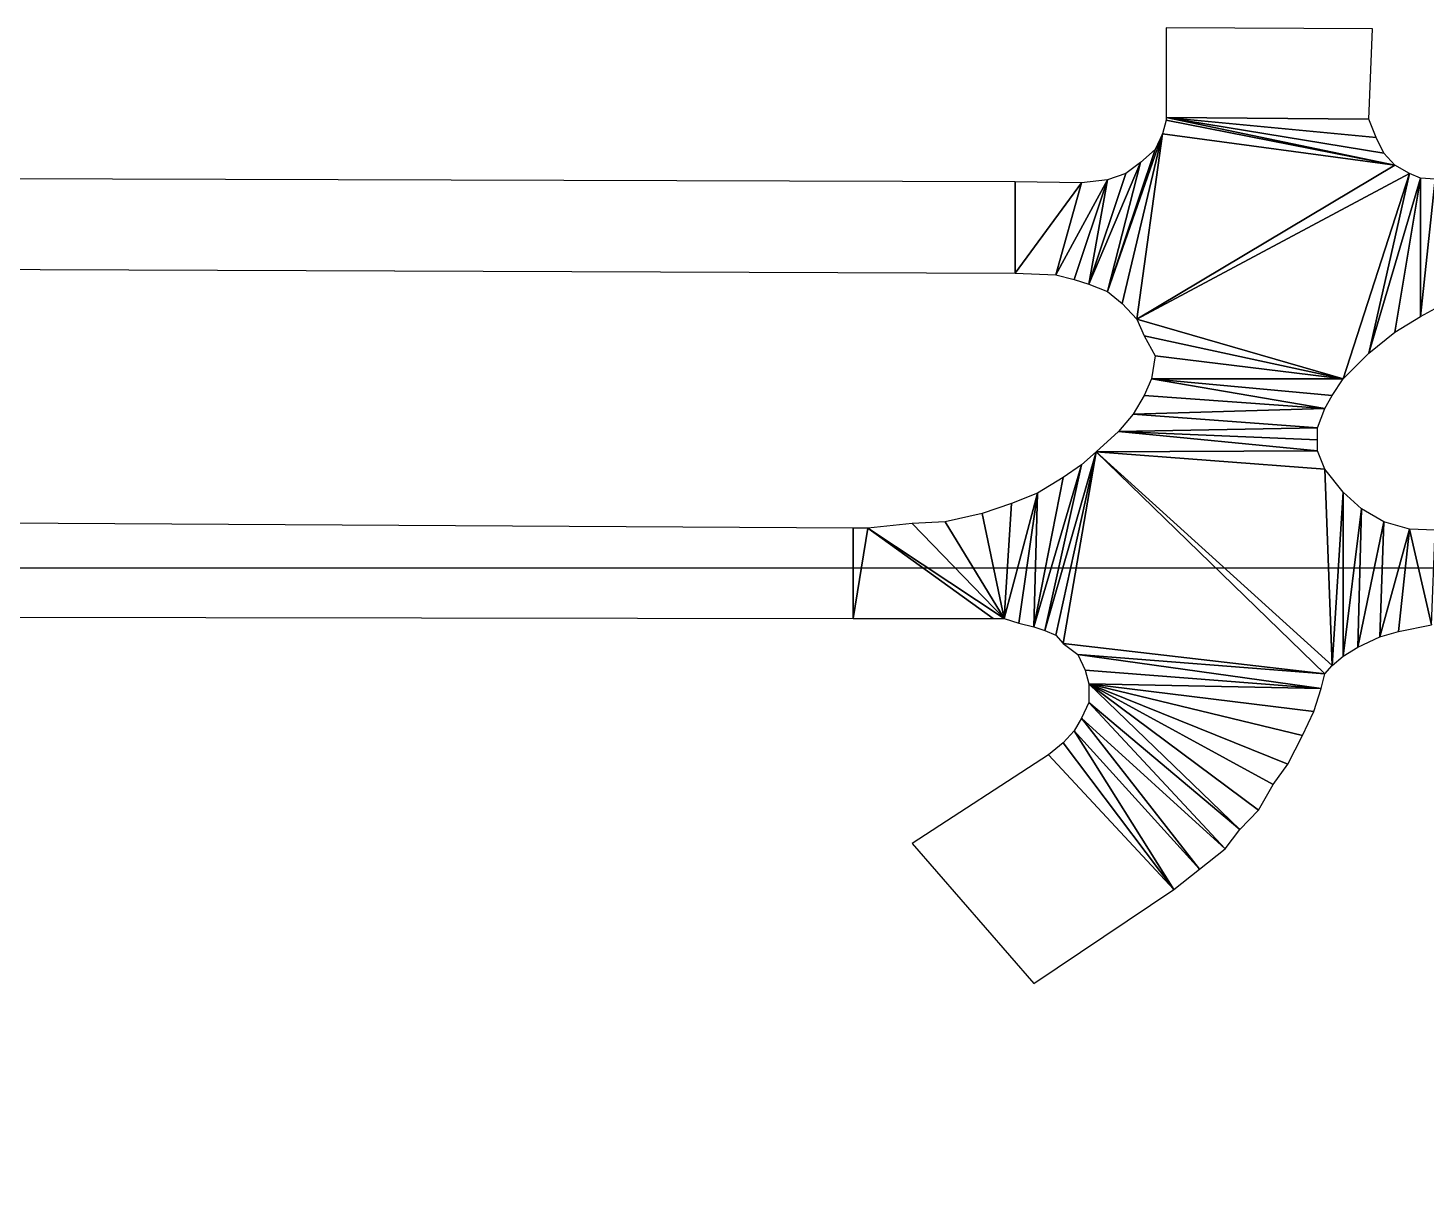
# Model space of a CAD drawing. Extents: x -35426928 to -35396732, y 11996534 to 12011444.
# Drawn here: x -35410660 to -35409142, y 12008304 to 12009563 of the extents above; entities that cross this region are included whole.
import ezdxf

# ---------------------------------------------------------------- set-up
doc = ezdxf.new("R2010")
doc.units = 0

msp = doc.modelspace()

# ---------------------------------------------------------------- linework, layer by layer
at = {"layer": 'mg_to_dxf', "color": 52}
for points in [[(-35409204, 12009464), (-35409200, 12009562), (-35409424, 12009563), (-35409424, 12009466)], [(-35409424, 12009463), (-35409424, 12009463), (-35409428, 12009448), (-35409176, 12009414)], [(-35409196, 12009444), (-35409196, 12009444), (-35409424, 12009466), (-35409188, 12009427)], [(-35409196, 12009444), (-35409196, 12009444), (-35409204, 12009464), (-35409424, 12009466)], [(-35409424, 12009466), (-35409424, 12009466), (-35409424, 12009463), (-35409176, 12009414)], [(-35409424, 12009466), (-35409424, 12009466), (-35409176, 12009414), (-35409188, 12009427)], [(-35409428, 12009448), (-35409428, 12009448), (-35409436, 12009431), (-35409488, 12009277)], [(-35409428, 12009448), (-35409428, 12009448), (-35409488, 12009277), (-35409472, 12009264)], [(-35409456, 12009247), (-35409456, 12009247), (-35409428, 12009448), (-35409472, 12009264)], [(-35409176, 12009414), (-35409176, 12009414), (-35409428, 12009448), (-35409456, 12009247)], [(-35409436, 12009431), (-35409436, 12009431), (-35409452, 12009417), (-35409488, 12009277)], [(-35409452, 12009417), (-35409452, 12009417), (-35409468, 12009405), (-35409508, 12009285)], [(-35409452, 12009417), (-35409452, 12009417), (-35409508, 12009285), (-35409488, 12009277)], [(-35410936, 12009302), (-35409588, 12009297), (-35409588, 12009396), (-35410936, 12009400)], [(-35409468, 12009405), (-35409468, 12009405), (-35409488, 12009398), (-35409508, 12009285)], [(-35409176, 12009414), (-35409176, 12009414), (-35409456, 12009247), (-35409160, 12009405)], [(-35409160, 12009405), (-35409160, 12009405), (-35409456, 12009247), (-35409232, 12009182)], [(-35409232, 12009182), (-35409232, 12009182), (-35409204, 12009210), (-35409160, 12009405)], [(-35409148, 12009400), (-35409148, 12009400), (-35409160, 12009405), (-35409204, 12009210)], [(-35409148, 12009400), (-35409148, 12009400), (-35409204, 12009210), (-35409176, 12009233)], [(-35409176, 12009233), (-35409176, 12009233), (-35409148, 12009250), (-35409148, 12009400)], [(-35409132, 12009399), (-35409132, 12009399), (-35409148, 12009400), (-35409148, 12009250)], [(-35409132, 12009399), (-35409132, 12009399), (-35409148, 12009250), (-35409124, 12009263)], [(-35409516, 12009395), (-35409516, 12009395), (-35409588, 12009396), (-35409588, 12009297)], [(-35409516, 12009395), (-35409516, 12009395), (-35409588, 12009297), (-35409544, 12009295)], [(-35409488, 12009398), (-35409488, 12009398), (-35409516, 12009395), (-35409544, 12009295)], [(-35409488, 12009398), (-35409488, 12009398), (-35409544, 12009295), (-35409524, 12009290)], [(-35409508, 12009285), (-35409508, 12009285), (-35409488, 12009398), (-35409524, 12009290)], [(-35409232, 12009182), (-35409232, 12009182), (-35409456, 12009247), (-35409448, 12009229)], [(-35409232, 12009182), (-35409232, 12009182), (-35409448, 12009229), (-35409436, 12009207)], [(-35409436, 12009207), (-35409436, 12009207), (-35409440, 12009182), (-35409232, 12009182)], [(-35409252, 12009150), (-35409252, 12009150), (-35409440, 12009182), (-35409448, 12009164)], [(-35409440, 12009182), (-35409440, 12009182), (-35409252, 12009150), (-35409244, 12009164)], [(-35409244, 12009164), (-35409244, 12009164), (-35409232, 12009182), (-35409440, 12009182)], [(-35409460, 12009144), (-35409460, 12009144), (-35409252, 12009150), (-35409448, 12009164)], [(-35409476, 12009125), (-35409476, 12009125), (-35409260, 12009129), (-35409460, 12009144)], [(-35409260, 12009129), (-35409260, 12009129), (-35409252, 12009150), (-35409460, 12009144)], [(-35409476, 12009125), (-35409476, 12009125), (-35409260, 12009116), (-35409260, 12009129)], [(-35409476, 12009125), (-35409476, 12009125), (-35409500, 12009103), (-35409260, 12009104)], [(-35409476, 12009125), (-35409476, 12009125), (-35409260, 12009104), (-35409260, 12009116)], [(-35409500, 12009103), (-35409500, 12009103), (-35409556, 12008909), (-35409544, 12008904)], [(-35409500, 12009103), (-35409500, 12009103), (-35409516, 12009089), (-35409556, 12008909)], [(-35409536, 12008895), (-35409536, 12008895), (-35409500, 12009103), (-35409544, 12008904)], [(-35409252, 12008862), (-35409252, 12008862), (-35409500, 12009103), (-35409536, 12008895)], [(-35409252, 12009084), (-35409252, 12009084), (-35409260, 12009104), (-35409500, 12009103)], [(-35409252, 12009084), (-35409252, 12009084), (-35409500, 12009103), (-35409244, 12008871)], [(-35409244, 12008871), (-35409244, 12008871), (-35409500, 12009103), (-35409252, 12008862)], [(-35409568, 12008913), (-35409568, 12008913), (-35409556, 12008909), (-35409516, 12009089)], [(-35409516, 12009089), (-35409516, 12009089), (-35409536, 12009075), (-35409568, 12008913)], [(-35409232, 12009059), (-35409232, 12009059), (-35409252, 12009084), (-35409244, 12008871)], [(-35409536, 12009075), (-35409536, 12009075), (-35409564, 12009058), (-35409568, 12008913)], [(-35409584, 12008917), (-35409584, 12008917), (-35409564, 12009058), (-35409600, 12008922)], [(-35409564, 12009058), (-35409564, 12009058), (-35409592, 12009047), (-35409600, 12008922)], [(-35409568, 12008913), (-35409568, 12008913), (-35409564, 12009058), (-35409584, 12008917)], [(-35409232, 12009059), (-35409232, 12009059), (-35409244, 12008871), (-35409232, 12008881)], [(-35409212, 12009041), (-35409212, 12009041), (-35409232, 12009059), (-35409232, 12008881)], [(-35409624, 12009036), (-35409624, 12009036), (-35409664, 12009027), (-35409600, 12008922)], [(-35409592, 12009047), (-35409592, 12009047), (-35409624, 12009036), (-35409600, 12008922)], [(-35409212, 12009041), (-35409212, 12009041), (-35409232, 12008881), (-35409216, 12008891)], [(-35409188, 12009027), (-35409188, 12009027), (-35409212, 12009041), (-35409216, 12008891)], [(-35410936, 12008924), (-35409764, 12008922), (-35409764, 12009020), (-35410936, 12009027)], [(-35409748, 12009020), (-35409748, 12009020), (-35409764, 12009020), (-35409764, 12008922)], [(-35409748, 12009020), (-35409748, 12009020), (-35409764, 12008922), (-35409612, 12008922)], [(-35409600, 12008922), (-35409600, 12008922), (-35409700, 12009025), (-35409748, 12009020)], [(-35409600, 12008922), (-35409600, 12008922), (-35409748, 12009020), (-35409612, 12008922)], [(-35409664, 12009027), (-35409664, 12009027), (-35409700, 12009025), (-35409600, 12008922)], [(-35409188, 12009027), (-35409188, 12009027), (-35409216, 12008891), (-35409192, 12008902)], [(-35409160, 12009019), (-35409160, 12009019), (-35409188, 12009027), (-35409192, 12008902)], [(-35409160, 12009019), (-35409160, 12009019), (-35409192, 12008902), (-35409172, 12008908)], [(-35409136, 12008915), (-35409136, 12008915), (-35409160, 12009019), (-35409172, 12008908)], [(-35409136, 12008915), (-35409136, 12008915), (-35409132, 12009018), (-35409160, 12009019)], [(-35408760.1, 12008976.7), (-35414029.9, 12008976.7), (-35414029.9, 12000583), (-35408760.1, 12000583)], [(-35409536, 12008895), (-35409536, 12008895), (-35409520, 12008883), (-35409252, 12008862)], [(-35409256, 12008846), (-35409256, 12008846), (-35409520, 12008883), (-35409512, 12008866)], [(-35409256, 12008846), (-35409256, 12008846), (-35409252, 12008862), (-35409520, 12008883)], [(-35409512, 12008866), (-35409512, 12008866), (-35409508, 12008851), (-35409256, 12008846)], [(-35409508, 12008831), (-35409508, 12008831), (-35409344, 12008693), (-35409508, 12008851)], [(-35409508, 12008851), (-35409508, 12008851), (-35409344, 12008693), (-35409324, 12008714)], [(-35409508, 12008851), (-35409508, 12008851), (-35409324, 12008714), (-35409308, 12008742)], [(-35409292, 12008764), (-35409292, 12008764), (-35409508, 12008851), (-35409308, 12008742)], [(-35409256, 12008846), (-35409256, 12008846), (-35409508, 12008851), (-35409264, 12008821)], [(-35409276, 12008795), (-35409276, 12008795), (-35409508, 12008851), (-35409292, 12008764)], [(-35409264, 12008821), (-35409264, 12008821), (-35409508, 12008851), (-35409276, 12008795)], [(-35409516, 12008814), (-35409516, 12008814), (-35409360, 12008672), (-35409508, 12008831)], [(-35409508, 12008831), (-35409508, 12008831), (-35409360, 12008672), (-35409344, 12008693)], [(-35409524, 12008800), (-35409524, 12008800), (-35409388, 12008650), (-35409516, 12008814)], [(-35409516, 12008814), (-35409516, 12008814), (-35409388, 12008650), (-35409360, 12008672)], [(-35409536, 12008787), (-35409536, 12008787), (-35409416, 12008628), (-35409524, 12008800)], [(-35409416, 12008628), (-35409416, 12008628), (-35409388, 12008650), (-35409524, 12008800)], [(-35409536, 12008787), (-35409536, 12008787), (-35409552, 12008774), (-35409416, 12008628)], [(-35409552, 12008774), (-35409700, 12008678), (-35409568, 12008526), (-35409416, 12008628)]]:
    msp.add_3dface(points, dxfattribs=at)

doc.saveas('drawing.dxf')
